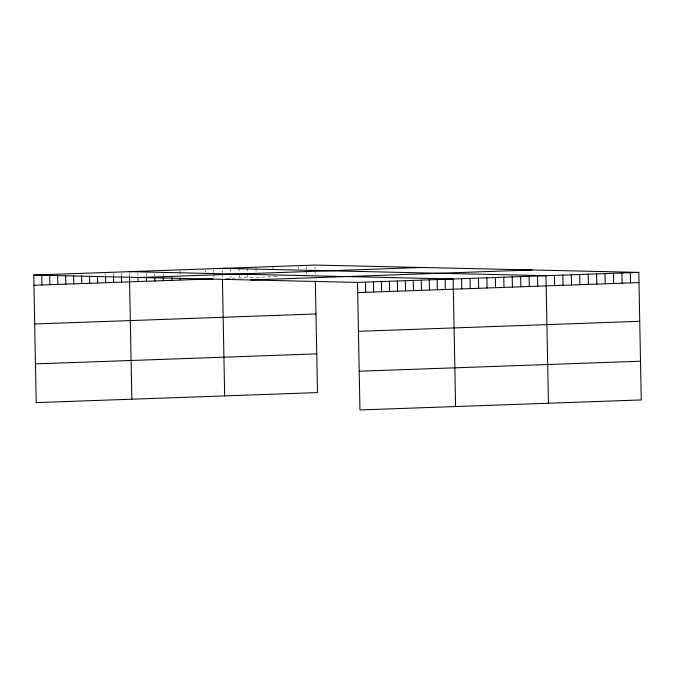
<?xml version="1.0" encoding="UTF-8"?>
<svg xmlns="http://www.w3.org/2000/svg" width="675" height="675" viewBox="0 0 675 675"><rect width="100%" height="100%" fill="white"/><g stroke="black" fill="none" stroke-linecap="round" stroke-linejoin="round"><path stroke-width="0.51" stroke-dasharray="3.38 2.53" d="M226.167 278.429L278.674 276.556M315.09 267.098L315.124 269.131M315.149 270.152L315.225 274.236M306.627 266.372L306.686 269.435M306.703 270.456L306.788 274.539M298.19 266.676L298.232 268.718M272.852 266.558L272.953 271.654M255.994 268.177L256.053 271.232M247.539 267.452L247.632 272.557M247.657 273.577L247.733 277.661M239.093 267.756L239.296 277.957M230.656 268.051L230.74 272.135M230.816 276.218L230.85 278.26M222.261 270.397L222.294 272.438M222.32 273.459L222.413 278.556M213.798 269.679L213.857 272.734M213.882 273.755L213.958 277.838M205.36 269.975L205.403 272.017M180.048 270.877L180.124 274.961M163.207 273.518L163.249 275.56M154.769 273.814L154.803 275.856M146.306 273.097L146.365 276.159M137.869 273.4L137.911 275.434M129.414 272.675L129.473 275.738M121.441 272.962L121.483 275.003M113.467 273.24L113.527 276.303M105.503 273.527L105.536 275.569"/><path stroke-width="1.01" d="M33.75 275.062L315.048 265.056L638.803 272.396L641.25 399.938L359.952 409.944L357.505 282.403L33.75 275.062L36.197 402.604L317.495 392.597L315.352 281.062M140.586 277.484L421.883 267.477M33.944 285.263L213.038 278.893M250.661 279.973L531.959 269.975M357.505 282.403L638.803 272.396M357.699 292.604L638.997 282.597M34.687 323.983L315.984 313.976M358.442 331.324L639.74 321.317M35.454 363.884L316.752 353.877M359.21 371.225L640.508 361.218M222.218 268.355L545.974 275.695L548.421 403.245M129.389 271.654L453.144 278.994L455.591 406.544M630.366 272.692L630.56 282.901M621.92 272.995L622.122 283.196M613.482 273.291L613.676 283.5M605.045 273.594L605.239 283.795M596.607 273.898L596.801 284.099M588.17 274.193L588.364 284.394M579.732 274.497L579.926 284.698M571.286 274.793L571.489 285.002M562.849 275.096L563.043 285.297M554.411 275.392L554.605 285.601M537.536 275.999L537.73 286.2M529.099 276.294L529.293 286.495M520.653 276.598L520.855 286.799M512.215 276.893L512.409 287.103M503.778 277.197L503.972 287.398M495.34 277.493L495.534 287.702M486.903 277.796L487.097 287.997M478.465 278.1L478.659 288.301M470.019 278.395L470.222 288.596M461.582 278.699L461.776 288.9M445.171 279.281L445.373 289.482M437.206 279.568L437.4 289.769M429.233 279.847L429.427 290.048M421.267 280.133L421.462 290.334M413.294 280.412L413.488 290.621M405.321 280.699L405.523 290.9M397.356 280.986L397.55 291.187M389.382 281.264L389.576 291.465M381.417 281.551L381.611 291.752M373.444 281.829L373.638 292.039M365.47 282.116L365.673 292.317M222.429 279.526L224.665 395.904M180.183 278.016L180.217 280.058M171.72 277.298L171.779 280.361M163.282 277.602L163.342 280.657M154.845 277.898L154.904 280.96M146.382 277.18L146.467 281.264M137.945 277.476L138.029 281.559M129.49 276.758L131.836 399.203M121.5 276.024L121.618 282.142M113.527 276.303L113.645 282.428M105.562 276.59L105.68 282.707M97.588 276.868L97.706 282.994M89.598 276.134L89.733 283.281M81.608 275.4L81.768 283.559M73.642 275.678L73.794 283.846M65.669 275.965L65.829 284.124M57.679 275.231L57.856 284.411M49.688 274.489L49.883 284.698M41.723 274.776L41.917 284.977"/></g></svg>
